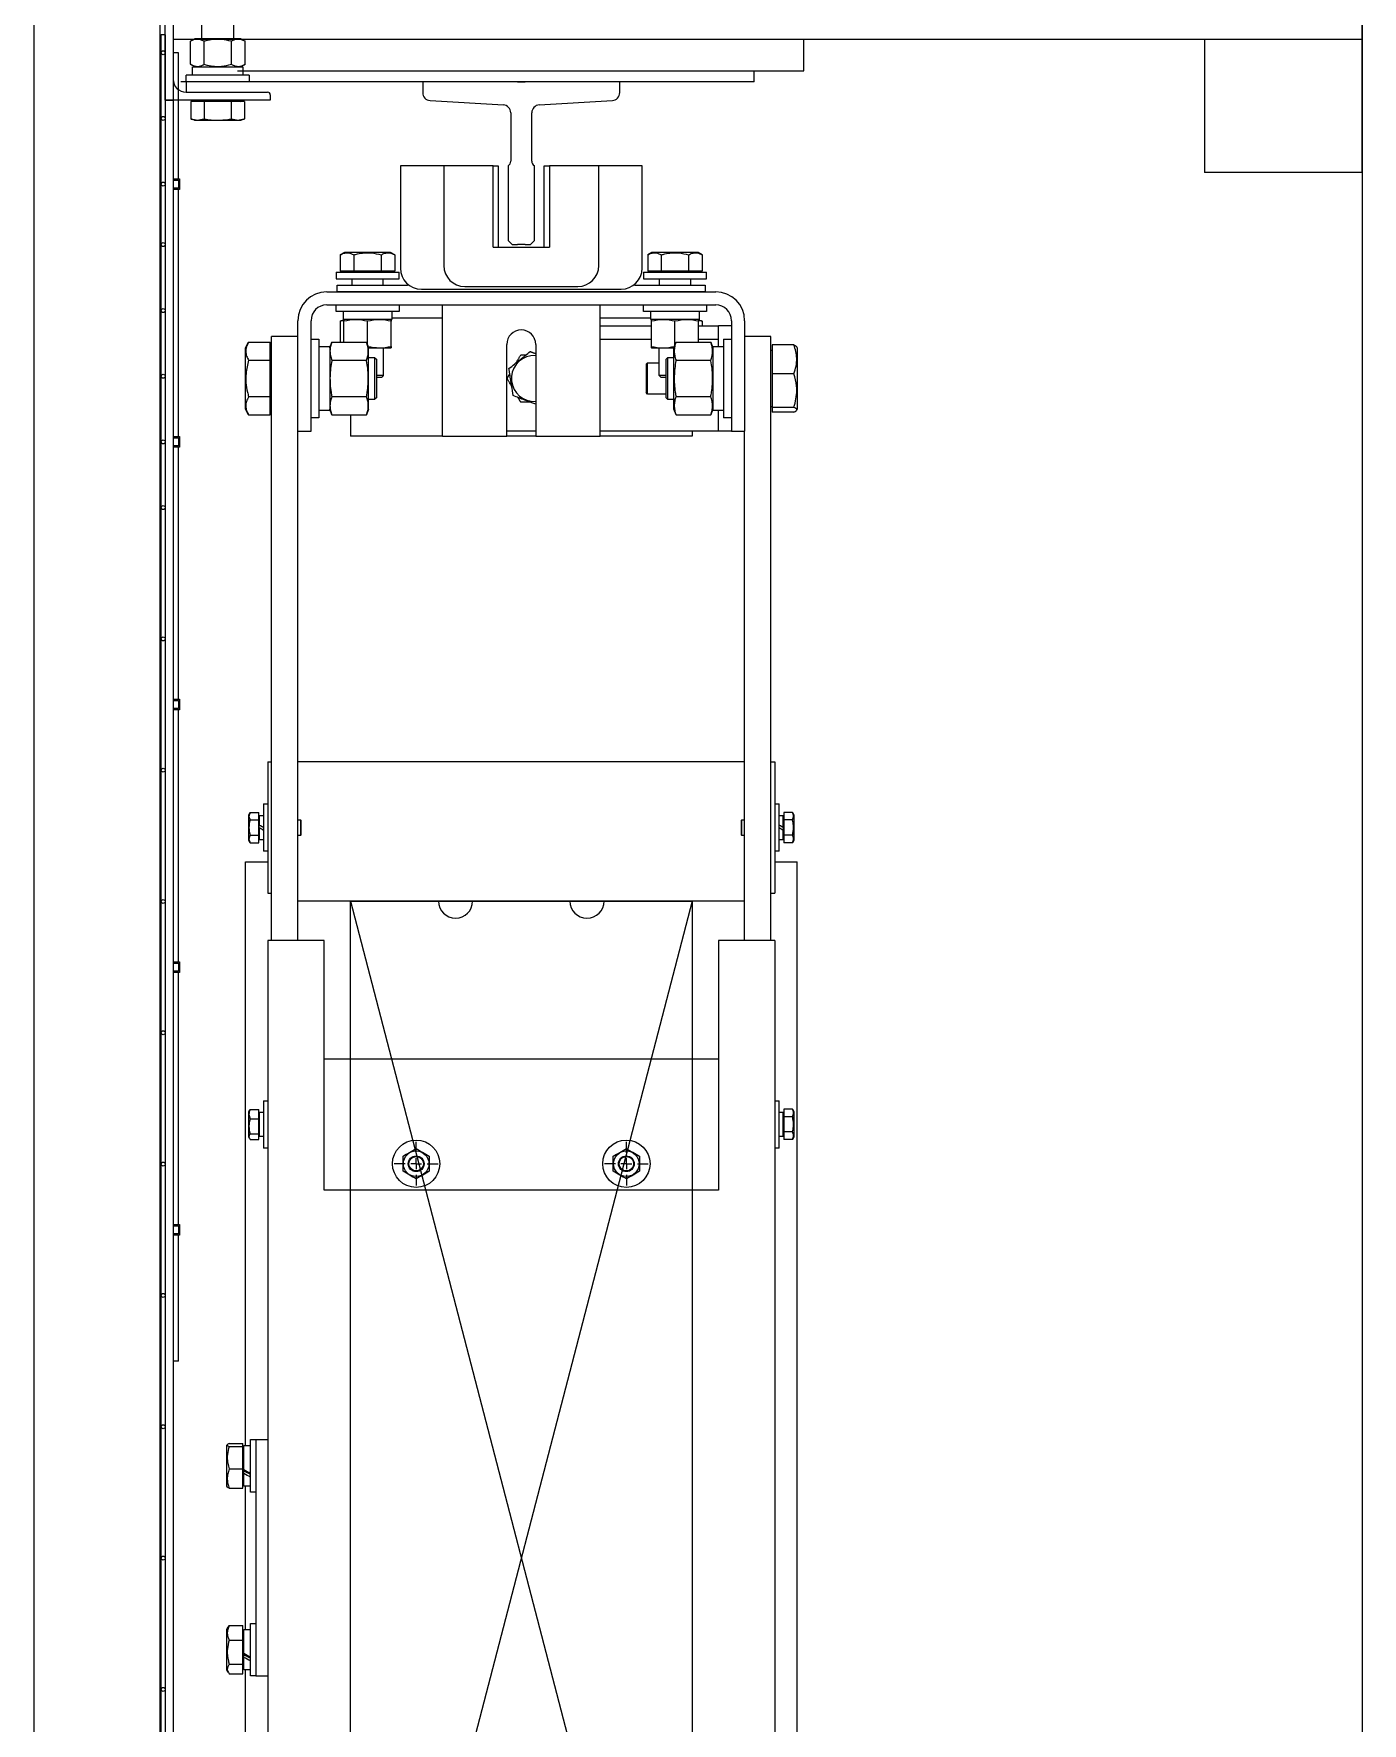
# Model space of a CAD drawing. Header units: inches. Extents: x 115261 to 122061, y 106823 to 110024.
# Drawn here: x 120955 to 121461, y 108711 to 109354 of the extents above; entities that cross this region are included whole.
import ezdxf

# ---------------------------------------------------------------- set-up
doc = ezdxf.new("R2010")
doc.units = ezdxf.units.IN
doc.header["$MEASUREMENT"] = 0
doc.layers.add('freecads.com', color=7, linetype='Continuous')

msp = doc.modelspace()

# ---------------------------------------------------------------- linework, layer by layer
at = {"layer": 'freecads.com'}
for p, q in [((121460.63, 110024.04), (121460.63, 108024.04)), ((121460.64, 109301.42), (121460.64, 109472.92)), ((120955.13, 109405.04), (120955.13, 108141.04)), ((121003.13, 109405.04), (121003.13, 108143.04)), ((121005.13, 109329.04), (121005.13, 109369.04)), ((121008.13, 109368.04), (121008.13, 109337.04)), ((121019.13, 109352.44), (121019.13, 109363.44)), ((121031.13, 109363.44), (121031.13, 109352.44)), ((121003.63, 109354.04), (121005.13, 109354.04)), ((121003.63, 109347.04), (121003.63, 109354.04)), ((121003.63, 109322.04), (121003.63, 109354.04)), ((121003.63, 108823.9), (121003.63, 109353.9)), ((121005.13, 109353.9), (121005.13, 108178.9)), ((121008.13, 109352.19), (121460.63, 109352.19)), ((121008.13, 109352.19), (121016.06, 109352.19)), ((121008.13, 109352.19), (121024.72, 109352.19)), ((121008.13, 109352.04), (121008.13, 108179.9)), ((121010.13, 109347.04), (121008.13, 109347.04)), ((121010.13, 109299.04), (121010.13, 109347.04)), ((121014.74, 109351.42), (121016.51, 109352.44)), ((121014.74, 109342.67), (121014.74, 109351.42)), ((121016.51, 109352.44), (121033.76, 109352.44)), ((121019.93, 109342.67), (121019.93, 109351.42)), ((121030.33, 109342.67), (121030.33, 109351.42)), ((121033.76, 109352.44), (121035.52, 109351.42)), ((121035.52, 109342.67), (121035.52, 109351.42)), ((121248.14, 109350.69), (121248.14, 109352.19)), ((121248.14, 109340.19), (121248.14, 109350.69)), ((121400.65, 109352.19), (121400.65, 109301.42)), ((121016.51, 109341.64), (121014.74, 109342.67)), ((121015.58, 109341.64), (121034.68, 109341.64)), ((121015.58, 109338.54), (121015.58, 109341.64)), ((121035.52, 109342.67), (121033.76, 109341.64)), ((121034.68, 109341.64), (121034.68, 109338.54)), ((121229.22, 109336.04), (121011.14, 109336.04)), ((121037.13, 109338.54), (121013.13, 109338.54)), ((121013.13, 109336.04), (121013.13, 109338.54)), ((121013.13, 109336.04), (121013.13, 109332.04)), ((121032.69, 109340.19), (121100.67, 109340.19)), ((121034.68, 109340.19), (121248.14, 109340.19)), ((121037.13, 109338.54), (121037.13, 109336.04)), ((121103.13, 109336.04), (121103.13, 109331.87)), ((121139.16, 109336.04), (121103.13, 109336.04)), ((121139.16, 109336.04), (121142.11, 109336.04)), ((121178.13, 109336.04), (121142.11, 109336.04)), ((121178.13, 109331.87), (121178.13, 109336.04)), ((121229.22, 109336.04), (121229.22, 109340.19)), ((121005.13, 109329.04), (121008.13, 109329.04)), ((121045.12, 109329.04), (121005.13, 109329.04)), ((121013.13, 109332.04), (121044.12, 109332.04)), ((121014.89, 109328.44), (121014.89, 109321.86)), ((121016.98, 109328.44), (121014.89, 109328.44)), ((121016.22, 109328.44), (121016.82, 109329.04)), ((121020.01, 109328.44), (121017.92, 109328.44)), ((121024.19, 109328.44), (121020.01, 109328.44)), ((121020.01, 109328.44), (121020.01, 109321.86)), ((121030.25, 109328.44), (121026.07, 109328.44)), ((121030.25, 109328.44), (121030.25, 109321.86)), ((121032.34, 109328.44), (121030.25, 109328.44)), ((121035.37, 109328.44), (121033.28, 109328.44)), ((121033.45, 109329.04), (121034.05, 109328.44)), ((121035.37, 109328.44), (121035.37, 109321.86)), ((121045.12, 109331.04), (121045.12, 109329.04)), ((121105.95, 109328.88), (121133.81, 109327.21)), ((121147.45, 109327.21), (121175.31, 109328.88)), ((121016.27, 109321.36), (121014.89, 109321.86)), ((121016.27, 109321.36), (121017.45, 109321.36)), ((121017.45, 109321.36), (121025.13, 109321.36)), ((121025.13, 109321.36), (121032.81, 109321.36)), ((121032.81, 109321.36), (121034, 109321.36)), ((121035.37, 109321.86), (121034, 109321.36)), ((121136.63, 109324.22), (121136.63, 109305.78)), ((121144.63, 109305.78), (121144.63, 109324.22)), ((121094.63, 109304.04), (121094.63, 109265.04)), ((121111.13, 109304.04), (121094.63, 109304.04)), ((121129.88, 109304.04), (121111.13, 109304.04)), ((121111.13, 109304.04), (121111.13, 109266.04)), ((121129.88, 109304.04), (121131.88, 109304.04)), ((121129.88, 109273.04), (121129.88, 109304.04)), ((121131.88, 109304.04), (121131.88, 109273.04)), ((121135.63, 109304.04), (121135.63, 109275.54)), ((121145.63, 109275.54), (121145.63, 109304.04)), ((121149.38, 109304.04), (121151.38, 109304.04)), ((121149.38, 109273.04), (121149.38, 109304.04)), ((121170.13, 109304.04), (121151.38, 109304.04)), ((121151.38, 109304.04), (121151.38, 109273.04)), ((121170.13, 109266.04), (121170.13, 109304.04)), ((121186.63, 109304.04), (121170.13, 109304.04)), ((121186.63, 109265.04), (121186.63, 109304.04)), ((121008.13, 109299.04), (121010.63, 109299.04)), ((121008.13, 109298.54), (121010.13, 109298.54)), ((121010.13, 109295.54), (121008.13, 109295.54)), ((121010.13, 109298.54), (121010.13, 109295.54)), ((121010.63, 109299.04), (121010.63, 109295.04)), ((121460.64, 109301.42), (121400.65, 109301.42)), ((121010.63, 109295.04), (121008.13, 109295.04)), ((121010.13, 109200.9), (121010.13, 109294.9)), ((121073.36, 109271.04), (121071.74, 109270.11)), ((121071.74, 109270.11), (121071.74, 109263.92)), ((121090.9, 109271.04), (121073.36, 109271.04)), ((121076.93, 109270.11), (121076.93, 109263.92)), ((121087.33, 109270.11), (121087.33, 109263.92)), ((121092.52, 109270.11), (121090.9, 109271.04)), ((121092.52, 109270.11), (121092.52, 109263.92)), ((121129.88, 109273.04), (121151.38, 109273.04)), ((121135.63, 109275.54), (121137.13, 109274.04)), ((121137.13, 109274.04), (121139.16, 109274.04)), ((121142.11, 109274.04), (121139.16, 109274.04)), ((121142.11, 109274.04), (121144.13, 109274.04)), ((121144.13, 109274.04), (121145.63, 109275.54)), ((121190.36, 109271.04), (121188.74, 109270.11)), ((121188.74, 109270.11), (121188.74, 109263.92)), ((121207.9, 109271.04), (121190.36, 109271.04)), ((121193.93, 109270.11), (121193.93, 109263.92)), ((121204.33, 109270.11), (121204.33, 109263.92)), ((121209.52, 109270.11), (121207.9, 109271.04)), ((121209.52, 109270.11), (121209.52, 109263.92)), ((121070.13, 109263.54), (121094.13, 109263.54)), ((121070.13, 109263.54), (121070.13, 109261.04)), ((121076.93, 109263.92), (121071.74, 109263.92)), ((121074.03, 109263.92), (121074.03, 109263.54)), ((121087.33, 109263.92), (121076.93, 109263.92)), ((121092.52, 109263.92), (121087.33, 109263.92)), ((121090.23, 109263.54), (121090.23, 109263.92)), ((121094.13, 109261.04), (121094.13, 109263.54)), ((121187.13, 109263.54), (121211.13, 109263.54)), ((121187.13, 109263.54), (121187.13, 109261.04)), ((121193.93, 109263.92), (121188.74, 109263.92)), ((121191.03, 109263.92), (121191.03, 109263.54)), ((121204.33, 109263.92), (121193.93, 109263.92)), ((121209.52, 109263.92), (121204.33, 109263.92)), ((121207.23, 109263.54), (121207.23, 109263.92)), ((121211.13, 109261.04), (121211.13, 109263.54)), ((121070.13, 109261.04), (121094.13, 109261.04)), ((121070.63, 109256.04), (121070.63, 109258.54)), ((121070.63, 109258.54), (121097.13, 109258.54)), ((121076.13, 109261.04), (121076.13, 109258.54)), ((121088.13, 109258.54), (121088.13, 109261.04)), ((121102.63, 109257.04), (121178.63, 109257.04)), ((121119.13, 109258.04), (121162.13, 109258.04)), ((121184.13, 109258.54), (121210.63, 109258.54)), ((121187.13, 109261.04), (121211.13, 109261.04)), ((121193.13, 109261.04), (121193.13, 109258.54)), ((121205.13, 109258.54), (121205.13, 109261.04)), ((121066.63, 109256.04), (121214.63, 109256.04)), ((121066.63, 109251.04), (121214.63, 109251.04)), ((121070.13, 109248.54), (121070.13, 109251.04)), ((121210.63, 109256.04), (121070.63, 109256.04)), ((121094.13, 109251.04), (121094.13, 109248.54)), ((121110.63, 109251.04), (121170.63, 109251.04)), ((121110.63, 109245.04), (121110.63, 109251.04)), ((121170.63, 109245.04), (121170.63, 109251.04)), ((121187.13, 109248.54), (121187.13, 109251.04)), ((121211.13, 109251.04), (121211.13, 109248.54)), ((121055.63, 109203.04), (121055.63, 109245.04)), ((121060.63, 109203.04), (121060.63, 109245.04)), ((121094.13, 109248.54), (121070.13, 109248.54)), ((121071.74, 109244.86), (121073.13, 109245.36)), ((121071.74, 109244.86), (121071.74, 109236.9)), ((121072.93, 109245.44), (121072.93, 109248.54)), ((121091.33, 109245.44), (121072.93, 109245.44)), ((121073.13, 109245.36), (121073.36, 109245.44)), ((121073.13, 109236.9), (121073.13, 109244.86)), ((121082.13, 109235.84), (121082.13, 109244.86)), ((121090.9, 109245.44), (121091.13, 109245.36)), ((121091.13, 109235.23), (121091.13, 109244.86)), ((121091.33, 109248.54), (121091.33, 109245.44)), ((121110.63, 109246.04), (121091.33, 109246.04)), ((121110.63, 109201.04), (121110.63, 109245.04)), ((121189.93, 109246.04), (121170.63, 109246.04)), ((121170.63, 109201.04), (121170.63, 109245.04)), ((121211.13, 109248.54), (121187.13, 109248.54)), ((121189.93, 109245.44), (121189.93, 109248.54)), ((121208.33, 109245.44), (121189.93, 109245.44)), ((121190.13, 109245.36), (121190.36, 109245.44)), ((121190.13, 109235.23), (121190.13, 109244.86)), ((121199.13, 109235.84), (121199.13, 109244.86)), ((121207.9, 109245.44), (121208.13, 109245.36)), ((121208.13, 109245.36), (121209.52, 109244.86)), ((121208.13, 109236.9), (121208.13, 109244.86)), ((121208.33, 109248.54), (121208.33, 109245.44)), ((121209.52, 109244.86), (121209.52, 109243.04)), ((121220.63, 109245.04), (121220.63, 109203.04)), ((121225.63, 109245.04), (121225.63, 109203.04)), ((121045.63, 109009.04), (121045.63, 109239.04)), ((121055.63, 109239.04), (121045.63, 109239.04)), ((121060.63, 109238.04), (121063.63, 109238.04)), ((121063.63, 109238.04), (121063.63, 109208.04)), ((121145.63, 109238.04), (121145.63, 109238.34)), ((121145.63, 109238.04), (121145.75, 109238.04)), ((121170.63, 109243.04), (121190.13, 109243.04)), ((121170.63, 109238.04), (121190.13, 109238.04)), ((121208.13, 109243.04), (121215.63, 109243.04)), ((121208.13, 109238.04), (121215.63, 109238.04)), ((121215.63, 109235.24), (121215.63, 109243.04)), ((121220.63, 109243.04), (121215.63, 109243.04)), ((121217.63, 109238.04), (121220.63, 109238.04)), ((121217.63, 109238.04), (121217.63, 109208.04)), ((121235.63, 109239.04), (121225.63, 109239.04)), ((121235.63, 109009.04), (121235.63, 109239.04)), ((121035.63, 109234.74), (121036.88, 109236.9)), ((121035.63, 109211.35), (121035.63, 109234.74)), ((121036.88, 109236.9), (121045.13, 109236.9)), ((121045.13, 109229.97), (121045.13, 109236.9)), ((121045.13, 109233.84), (121045.63, 109233.84)), ((121063.63, 109235.24), (121067.73, 109235.24)), ((121067.73, 109234.74), (121068.52, 109236.9)), ((121067.73, 109235.24), (121067.73, 109210.84)), ((121068.52, 109236.9), (121081.74, 109236.9)), ((121081.74, 109236.9), (121082.53, 109234.74)), ((121082.53, 109211.35), (121082.53, 109234.74)), ((121090.9, 109234.64), (121082.53, 109234.64)), ((121088.13, 109234.64), (121088.13, 109224.14)), ((121091.13, 109234.73), (121090.9, 109234.64)), ((121135.13, 109201.04), (121135.13, 109236.04)), ((121146.05, 109231.81), (121144.28, 109231.71)), ((121146.13, 109231.8), (121146.05, 109231.81)), ((121146.13, 109236.04), (121146.13, 109201.04)), ((121190.36, 109234.64), (121190.13, 109234.73)), ((121198.73, 109234.64), (121190.36, 109234.64)), ((121193.13, 109224.14), (121193.13, 109234.64)), ((121198.73, 109234.74), (121199.52, 109236.9)), ((121198.73, 109211.35), (121198.73, 109234.74)), ((121199.52, 109236.9), (121212.74, 109236.9)), ((121212.74, 109236.9), (121213.53, 109234.74)), ((121213.42, 109235.04), (121213.53, 109235.04)), ((121213.53, 109235.24), (121217.63, 109235.24)), ((121213.53, 109235.24), (121213.53, 109210.84)), ((121235.63, 109233.84), (121236.13, 109233.84)), ((121244.38, 109235.84), (121236.13, 109235.84)), ((121236.13, 109235.84), (121236.13, 109224.85)), ((121245.38, 109235.18), (121245.63, 109234.74)), ((121245.63, 109234.74), (121245.63, 109211.35)), ((121036.88, 109229.97), (121045.13, 109229.97)), ((121045.13, 109216.12), (121045.13, 109229.97)), ((121068.52, 109229.97), (121081.74, 109229.97)), ((121082.53, 109231.04), (121084.83, 109231.04)), ((121084.83, 109231.04), (121085.63, 109230.24)), ((121084.83, 109231.04), (121084.83, 109215.04)), ((121085.63, 109215.84), (121085.63, 109230.24)), ((121188.13, 109228.44), (121188.73, 109229.04)), ((121188.13, 109228.44), (121188.13, 109217.64)), ((121188.73, 109229.04), (121193.13, 109229.04)), ((121188.73, 109217.04), (121188.73, 109229.04)), ((121195.63, 109230.24), (121196.43, 109231.04)), ((121195.63, 109230.24), (121195.63, 109215.84)), ((121196.43, 109231.04), (121198.73, 109231.04)), ((121196.43, 109215.04), (121196.43, 109231.04)), ((121199.52, 109229.97), (121212.74, 109229.97)), ((121244.38, 109224.85), (121236.13, 109224.85)), ((121236.13, 109224.85), (121236.13, 109212.05)), ((121088.13, 109224.14), (121085.63, 109224.14)), ((121085.63, 109223.54), (121087.53, 109223.54)), ((121088.13, 109224.14), (121087.53, 109223.54)), ((121193.73, 109223.54), (121193.13, 109224.14)), ((121195.63, 109224.14), (121193.13, 109224.14)), ((121193.73, 109223.54), (121195.63, 109223.54)), ((121036.88, 109216.12), (121045.13, 109216.12)), ((121045.13, 109209.19), (121045.13, 109216.12)), ((121045.63, 109212.24), (121045.13, 109212.24)), ((121068.52, 109216.12), (121081.74, 109216.12)), ((121084.83, 109215.04), (121082.53, 109215.04)), ((121085.63, 109215.84), (121084.83, 109215.04)), ((121188.73, 109217.04), (121188.13, 109217.64)), ((121195.63, 109217.04), (121188.73, 109217.04)), ((121196.43, 109215.04), (121195.63, 109215.84)), ((121198.73, 109215.04), (121196.43, 109215.04)), ((121199.52, 109216.12), (121212.74, 109216.12)), ((121236.13, 109212.24), (121235.63, 109212.24)), ((121244.38, 109212.05), (121236.13, 109212.05)), ((121236.13, 109212.05), (121236.13, 109210.25)), ((121036.88, 109209.19), (121035.63, 109211.35)), ((121036.88, 109209.19), (121045.13, 109209.19)), ((121063.63, 109208.04), (121060.63, 109208.04)), ((121067.73, 109210.84), (121063.63, 109210.84)), ((121068.52, 109209.19), (121067.73, 109211.35)), ((121068.52, 109209.19), (121081.74, 109209.19)), ((121075.63, 109209.19), (121075.63, 109201.04)), ((121082.53, 109211.35), (121081.74, 109209.19)), ((121199.52, 109209.19), (121198.73, 109211.35)), ((121199.52, 109209.19), (121212.74, 109209.19)), ((121213.53, 109211.35), (121212.74, 109209.19)), ((121213.53, 109211.04), (121213.42, 109211.04)), ((121217.63, 109210.84), (121213.53, 109210.84)), ((121215.63, 109203.04), (121215.63, 109210.84)), ((121220.63, 109208.04), (121217.63, 109208.04)), ((121244.38, 109210.25), (121236.13, 109210.25)), ((121245.63, 109211.35), (121245.38, 109210.91)), ((121008.13, 109200.9), (121010.63, 109200.9)), ((121008.13, 109200.4), (121010.13, 109200.4)), ((121010.13, 109200.4), (121010.13, 109197.4)), ((121010.63, 109200.9), (121010.63, 109196.9)), ((121055.63, 109203.04), (121060.63, 109203.04)), ((121055.63, 109009.04), (121055.63, 109203.04)), ((121110.63, 109201.04), (121075.63, 109201.04)), ((121110.63, 109201.04), (121135.13, 109201.04)), ((121146.13, 109203.04), (121135.13, 109203.04)), ((121146.13, 109201.04), (121135.13, 109201.04)), ((121146.13, 109201.04), (121170.63, 109201.04)), ((121209.63, 109203.04), (121170.63, 109203.04)), ((121205.63, 109201.04), (121170.63, 109201.04)), ((121205.63, 109203.04), (121205.63, 109201.04)), ((121215.63, 109203.04), (121209.63, 109203.04)), ((121220.63, 109203.04), (121215.63, 109203.04)), ((121220.63, 109203.04), (121225.63, 109203.04)), ((121225.63, 109009.04), (121225.63, 109203.04)), ((121010.13, 109197.4), (121008.13, 109197.4)), ((121010.63, 109196.9), (121008.13, 109196.9)), ((121010.13, 109100.9), (121010.13, 109196.9)), ((121008.13, 109100.9), (121010.63, 109100.9)), ((121008.13, 109100.4), (121010.13, 109100.4)), ((121010.13, 109097.4), (121008.13, 109097.4)), ((121010.63, 109096.9), (121008.13, 109096.9)), ((121010.13, 109100.4), (121010.13, 109097.4)), ((121010.13, 109000.9), (121010.13, 109096.9)), ((121010.63, 109100.9), (121010.63, 109096.9)), ((121044.13, 109077.04), (121045.63, 109077.04)), ((121044.13, 109077.04), (121044.13, 109027.04)), ((121225.63, 109077.04), (121055.63, 109077.04)), ((121235.63, 109077.04), (121237.13, 109077.04)), ((121237.13, 109077.04), (121237.13, 109027.04)), ((121036.93, 109056.92), (121037.45, 109057.82)), ((121037.45, 109057.82), (121040.73, 109057.82)), ((121040.73, 109054.93), (121040.73, 109057.82)), ((121042.53, 109061.04), (121044.13, 109061.04)), ((121042.53, 109061.04), (121042.53, 109043.04)), ((121237.13, 109061.04), (121238.73, 109061.04)), ((121238.73, 109043.04), (121238.73, 109061.04)), ((121243.81, 109057.82), (121240.53, 109057.82)), ((121240.53, 109057.82), (121240.53, 109054.93)), ((121243.81, 109057.82), (121244.33, 109056.92)), ((121036.93, 109047.17), (121036.93, 109056.92)), ((121037.45, 109054.93), (121040.73, 109054.93)), ((121040.73, 109056.54), (121040.93, 109056.54)), ((121040.73, 109049.16), (121040.73, 109054.93)), ((121040.93, 109056.69), (121042.53, 109056.69)), ((121040.93, 109056.69), (121040.93, 109052.97)), ((121040.93, 109052.04), (121040.93, 109052.97)), ((121041.46, 109052.66), (121040.93, 109052.97)), ((121040.93, 109052.04), (121041.47, 109051.74)), ((121040.93, 109052.04), (121040.93, 109047.39)), ((121041.99, 109052.35), (121041.46, 109052.66)), ((121041.47, 109051.74), (121042, 109051.43)), ((121042.53, 109052.04), (121041.99, 109052.35)), ((121042, 109051.43), (121042.53, 109051.12)), ((121055.63, 109055.04), (121056.68, 109055.04)), ((121056.68, 109055.04), (121056.93, 109054.79)), ((121056.68, 109055.04), (121056.68, 109049.04)), ((121056.93, 109049.29), (121056.93, 109054.79)), ((121224.33, 109054.79), (121224.58, 109055.04)), ((121224.33, 109054.79), (121224.33, 109049.29)), ((121224.58, 109055.04), (121225.63, 109055.04)), ((121224.58, 109049.04), (121224.58, 109055.04)), ((121238.73, 109056.69), (121240.33, 109056.69)), ((121239.26, 109052.66), (121238.73, 109052.97)), ((121238.73, 109052.04), (121239.27, 109051.74)), ((121239.79, 109052.35), (121239.26, 109052.66)), ((121239.27, 109051.74), (121239.8, 109051.43)), ((121240.33, 109052.04), (121239.79, 109052.35)), ((121239.8, 109051.43), (121240.33, 109051.12)), ((121240.33, 109052.04), (121240.33, 109056.69)), ((121240.33, 109056.54), (121240.53, 109056.54)), ((121240.33, 109052.04), (121240.33, 109051.12)), ((121240.33, 109047.39), (121240.33, 109051.12)), ((121243.81, 109054.93), (121240.53, 109054.93)), ((121240.53, 109054.93), (121240.53, 109049.16)), ((121244.33, 109056.92), (121244.33, 109047.17)), ((121037.45, 109046.27), (121036.93, 109047.17)), ((121037.45, 109049.16), (121040.73, 109049.16)), ((121037.45, 109046.27), (121040.73, 109046.27)), ((121040.73, 109046.27), (121040.73, 109049.16)), ((121040.93, 109047.54), (121040.73, 109047.54)), ((121042.53, 109047.39), (121040.93, 109047.39)), ((121056.68, 109049.04), (121055.63, 109049.04)), ((121056.93, 109049.29), (121056.68, 109049.04)), ((121224.58, 109049.04), (121224.33, 109049.29)), ((121225.63, 109049.04), (121224.58, 109049.04)), ((121240.33, 109047.39), (121238.73, 109047.39)), ((121240.53, 109047.54), (121240.33, 109047.54)), ((121243.81, 109049.16), (121240.53, 109049.16)), ((121240.53, 109049.16), (121240.53, 109046.27)), ((121243.81, 109046.27), (121240.53, 109046.27)), ((121244.33, 109047.17), (121243.81, 109046.27)), ((121035.63, 109039.04), (121044.13, 109039.04)), ((121035.63, 108816.74), (121035.63, 109039.04)), ((121044.13, 109043.04), (121042.53, 109043.04)), ((121238.73, 109043.04), (121237.13, 109043.04)), ((121237.13, 109039.04), (121245.63, 109039.04)), ((121245.63, 108509.04), (121245.63, 109039.04)), ((121044.13, 109027.04), (121045.63, 109027.04)), ((121235.63, 109027.04), (121237.13, 109027.04)), ((121225.63, 109024.04), (121055.63, 109024.04)), ((121046.13, 109009.04), (121044.13, 109009.04)), ((121044.13, 109009.04), (121044.13, 108539.04)), ((121065.63, 109009.04), (121046.13, 109009.04)), ((121065.63, 108964.04), (121065.63, 109009.04)), ((121215.63, 109009.04), (121215.63, 108964.04)), ((121235.13, 109009.04), (121215.63, 109009.04)), ((121237.13, 109009.04), (121235.13, 109009.04)), ((121237.13, 109009.04), (121237.13, 108539.04)), ((121008.13, 109000.9), (121010.63, 109000.9)), ((121008.13, 109000.4), (121010.13, 109000.4)), ((121010.13, 109000.4), (121010.13, 108997.4)), ((121010.63, 109000.9), (121010.63, 108996.9)), ((121010.13, 108997.4), (121008.13, 108997.4)), ((121010.63, 108996.9), (121008.13, 108996.9)), ((121010.13, 108900.9), (121010.13, 108996.9)), ((121065.63, 108964.04), (121215.63, 108964.04)), ((121065.63, 108914.04), (121065.63, 108964.04)), ((121215.63, 108964.04), (121215.63, 108914.04)), ((121036.93, 108943.92), (121037.24, 108944.45)), ((121036.93, 108934.17), (121036.93, 108943.92)), ((121037.45, 108944.75), (121040.73, 108944.75)), ((121040.73, 108941.15), (121040.73, 108944.75)), ((121040.73, 108943.54), (121040.93, 108943.54)), ((121040.93, 108943.69), (121042.53, 108943.69)), ((121040.93, 108943.69), (121040.93, 108934.39)), ((121042.53, 108948.04), (121044.13, 108948.04)), ((121042.53, 108948.04), (121042.53, 108930.04)), ((121237.13, 108948.04), (121238.73, 108948.04)), ((121238.73, 108930.04), (121238.73, 108948.04)), ((121238.73, 108943.69), (121240.33, 108943.69)), ((121240.33, 108934.39), (121240.33, 108943.69)), ((121240.33, 108943.54), (121240.53, 108943.54)), ((121243.81, 108944.82), (121240.53, 108944.82)), ((121240.53, 108944.82), (121240.53, 108941.93)), ((121243.81, 108941.93), (121240.53, 108941.93)), ((121240.53, 108941.93), (121240.53, 108936.16)), ((121243.81, 108944.82), (121244.33, 108943.92)), ((121244.33, 108943.92), (121244.33, 108934.17)), ((121037.45, 108941.15), (121040.73, 108941.15)), ((121037.45, 108935.44), (121040.73, 108935.44)), ((121040.73, 108935.44), (121040.73, 108941.15)), ((121040.73, 108933.34), (121040.73, 108935.44)), ((121243.81, 108936.16), (121240.53, 108936.16)), ((121240.53, 108936.16), (121240.53, 108933.27)), ((121037.24, 108933.64), (121036.93, 108934.17)), ((121037.45, 108933.34), (121040.73, 108933.34)), ((121040.93, 108934.54), (121040.73, 108934.54)), ((121042.53, 108934.39), (121040.93, 108934.39)), ((121044.13, 108930.04), (121042.53, 108930.04)), ((121100.63, 108928.21), (121100.63, 108932.38)), ((121180.63, 108928.21), (121180.63, 108932.38)), ((121238.73, 108930.04), (121237.13, 108930.04)), ((121240.33, 108934.39), (121238.73, 108934.39)), ((121240.53, 108934.54), (121240.33, 108934.54)), ((121243.81, 108933.27), (121240.53, 108933.27)), ((121244.33, 108934.17), (121243.81, 108933.27)), ((121096.46, 108924.04), (121092.3, 108924.04)), ((121100.63, 108924.04), (121098.55, 108924.04)), ((121100.63, 108924.04), (121100.63, 108926.13)), ((121100.63, 108924.04), (121102.71, 108924.04)), ((121100.63, 108924.04), (121100.63, 108921.96)), ((121104.8, 108924.04), (121108.96, 108924.04)), ((121176.46, 108924.04), (121172.3, 108924.04)), ((121180.63, 108924.04), (121178.55, 108924.04)), ((121180.63, 108924.04), (121180.63, 108926.13)), ((121180.63, 108924.04), (121182.71, 108924.04)), ((121180.63, 108924.04), (121180.63, 108921.96)), ((121184.8, 108924.04), (121188.96, 108924.04)), ((121100.63, 108919.88), (121100.63, 108915.71)), ((121180.63, 108919.88), (121180.63, 108915.71)), ((121215.63, 108914.04), (121065.63, 108914.04)), ((121008.13, 108900.9), (121010.63, 108900.9)), ((121008.13, 108900.4), (121010.13, 108900.4)), ((121010.13, 108897.4), (121008.13, 108897.4)), ((121010.63, 108896.9), (121008.13, 108896.9)), ((121010.13, 108900.4), (121010.13, 108897.4)), ((121010.13, 108848.9), (121010.13, 108896.9)), ((121010.63, 108900.9), (121010.63, 108896.9)), ((121010.13, 108848.9), (121008.13, 108848.9)), ((121003.63, 108773.9), (121003.63, 108823.9)), ((121028.63, 108816.84), (121028.8, 108817.14)), ((121028.63, 108801.85), (121028.63, 108816.84)), ((121029.46, 108817.57), (121034.71, 108817.57)), ((121029.46, 108816.38), (121034.71, 108816.38)), ((121034.71, 108816.38), (121034.71, 108817.57)), ((121034.71, 108807.85), (121034.71, 108816.38)), ((121034.71, 108816.24), (121035.03, 108816.24)), ((121035.03, 108816.74), (121037.63, 108816.74)), ((121035.03, 108807.54), (121035.03, 108816.74)), ((121037.63, 108819.04), (121039.63, 108819.04)), ((121037.63, 108818.28), (121037.63, 108819.04)), ((121037.63, 108799.04), (121037.63, 108818.28)), ((121039.63, 108819.04), (121039.63, 108729.04)), ((121039.63, 108819.04), (121044.13, 108819.04)), ((121029.46, 108807.85), (121034.71, 108807.85)), ((121034.71, 108800.52), (121034.71, 108807.85)), ((121035.03, 108806.29), (121035.03, 108807.54)), ((121028.63, 108801.25), (121028.63, 108801.85)), ((121028.8, 108800.95), (121028.63, 108801.25)), ((121029.46, 108800.52), (121034.71, 108800.52)), ((121035.03, 108801.84), (121034.71, 108801.84)), ((121035.03, 108806.1), (121035.03, 108806.29)), ((121035.03, 108801.34), (121035.03, 108806.1)), ((121037.63, 108801.34), (121035.03, 108801.34)), ((121035.63, 108746.74), (121035.63, 108801.34)), ((121039.63, 108799.04), (121037.63, 108799.04)), ((121003.63, 108723.9), (121003.63, 108773.9)), ((121037.63, 108749.04), (121039.63, 108749.04)), ((121037.63, 108748.28), (121037.63, 108749.04)), ((121028.63, 108746.84), (121029.15, 108747.75)), ((121028.63, 108731.25), (121028.63, 108746.84)), ((121029.46, 108748.21), (121034.71, 108748.21)), ((121029.46, 108742.65), (121034.71, 108742.65)), ((121034.71, 108742.65), (121034.71, 108748.21)), ((121034.71, 108746.24), (121035.03, 108746.24)), ((121034.71, 108733.48), (121034.71, 108742.65)), ((121035.03, 108746.74), (121037.63, 108746.74)), ((121035.03, 108737.54), (121035.03, 108746.74)), ((121037.63, 108729.04), (121037.63, 108748.28)), ((121035.03, 108736.29), (121035.03, 108737.54)), ((121035.03, 108736.1), (121035.03, 108736.29)), ((121035.03, 108731.34), (121035.03, 108736.1)), ((121029.15, 108730.34), (121028.63, 108731.25)), ((121029.46, 108733.48), (121034.71, 108733.48)), ((121029.46, 108729.88), (121034.71, 108729.88)), ((121034.71, 108729.88), (121034.71, 108733.48)), ((121035.03, 108731.84), (121034.71, 108731.84)), ((121037.63, 108731.34), (121035.03, 108731.34)), ((121035.63, 108509.04), (121035.63, 108731.34)), ((121003.63, 108673.9), (121003.63, 108723.9)), ((121039.63, 108729.04), (121037.63, 108729.04)), ((121039.63, 108729.04), (121044.13, 108729.04))]:
    msp.add_line(p, q, dxfattribs=at)
at = {"layer": 'freecads.com', "ltscale": 100}
for p, q in [((121210.63, 109258.54), (121210.63, 109256.04)), ((121075.63, 109024.05), (121205.63, 108524.04)), ((121075.63, 108524.04), (121075.63, 109024.04)), ((121075.63, 109024.04), (121205.63, 109024.04)), ((121205.63, 109024.04), (121075.63, 108524.04)), ((121205.63, 109024.04), (121205.63, 108524.04))]:
    msp.add_line(p, q, dxfattribs=at)
at = {"layer": 'freecads.com'}
for centre, radius in [((121004.38, 109347.04), 0.75), ((121004.38, 109322.04), 0.75), ((121004.38, 109297.04), 0.75), ((121004.38, 109274.04), 0.75), ((121004.38, 109248.9), 0.75), ((121004.38, 109223.9), 0.75), ((121004.38, 109198.9), 0.75), ((121004.38, 109173.9), 0.75), ((121004.38, 109123.9), 0.75), ((121004.38, 109073.9), 0.75), ((121004.38, 109023.9), 0.75), ((121004.38, 108973.9), 0.75), ((121100.63, 108924.04), 9), ((121100.63, 108924.04), 4.87), ((121180.63, 108924.04), 9), ((121180.63, 108924.04), 4.87), ((121004.38, 108923.9), 0.75), ((121100.63, 108924.04), 3), ((121100.63, 108924.04), 2.75), ((121180.63, 108924.04), 3), ((121180.63, 108924.04), 2.75), ((121004.38, 108873.9), 0.75), ((121004.38, 108823.9), 0.75), ((121004.38, 108773.9), 0.75), ((121004.38, 108723.9), 0.75)]:
    msp.add_circle(centre, radius, dxfattribs=at)
for centre, radius, start, end in [((121013.13, 109337.04), 5, 180, 270), ((121044.12, 109331.04), 1, 0, 90), ((121106.13, 109331.87), 3, 180, 266.58341), ((121175.13, 109331.87), 3, 273.41659, 0), ((121133.63, 109324.22), 3, 0, 86.58341), ((121147.63, 109324.22), 3, 93.41659, 180), ((121134.63, 109305.78), 2, 300, 0), ((121146.63, 109305.78), 2, 180, 240), ((121102.63, 109265.04), 8, 180, 270), ((121119.13, 109266.04), 8, 180, 270), ((121162.13, 109266.04), 8, 270, 0), ((121178.63, 109265.04), 8, 270, 0), ((121097.13, 109259.04), 0.5, 270, 335.37697), ((121184.13, 109259.04), 0.5, 204.62303, 270), ((121066.63, 109245.04), 11, 90, 180), ((121066.63, 109245.04), 6, 90, 180), ((121214.63, 109245.04), 11, 0, 90), ((121214.63, 109245.04), 6, 0, 90), ((121140.63, 109236.04), 5.5, 0, 180), ((121145.63, 109223.04), 8.77, 98.8516, 273.26749), ((121115.63, 109024.04), 6.5, 180, 270), ((121115.63, 109024.04), 6.5, 270, 0), ((121165.63, 109024.04), 6.5, 180, 0)]:
    msp.add_arc(centre, radius, start, end, dxfattribs=at)
at = {"layer": 'freecads.com', "extrusion": (0, 0, -1)}
for centre, major_axis, start_param, end_param in [((121037.63, 108809.04), (13.28, -7.36), 1.47647, 1.672676), ((121035.03, 108809.04), (8.79, -4.87), 1.17771, 1.47647), ((121035.03, 108809.04), (13.28, -7.36), 1.280264, 1.47647), ((121037.63, 108739.04), (13.28, -7.36), 1.47647, 1.672676), ((121035.03, 108739.04), (8.79, -4.87), 1.17771, 1.47647), ((121035.03, 108739.04), (13.28, -7.36), 1.280264, 1.47647)]:
    msp.add_ellipse(centre, major_axis=major_axis, ratio=0.170698, start_param=start_param, end_param=end_param, dxfattribs=at)
at = {"layer": 'freecads.com'}
for points, knots in [([(121019.93, 109351.42), (121019.48, 109351.66), (121018.57, 109352.13), (121017.22, 109352.3), (121015.93, 109352.05), (121015.14, 109351.63), (121014.74, 109351.42)], [0, 0, 0, 0, 0.264607, 0.5349484, 0.7653441, 1, 1, 1, 1]), ([(121030.33, 109351.42), (121029.08, 109351.73), (121026.98, 109352.25), (121023.91, 109352.25), (121021.69, 109351.9), (121020.38, 109351.55), (121019.93, 109351.42)], [0, 0, 0, 0, 0.363821, 0.61305, 0.868998, 1, 1, 1, 1]), ([(121035.52, 109351.42), (121035.07, 109351.66), (121034.16, 109352.13), (121032.81, 109352.3), (121031.52, 109352.05), (121030.73, 109351.63), (121030.33, 109351.42)], [0, 0, 0, 0, 0.264606, 0.534947, 0.765344, 1, 1, 1, 1]), ([(121014.74, 109342.67), (121015.19, 109342.43), (121016.1, 109341.96), (121017.45, 109341.79), (121018.74, 109342.04), (121019.54, 109342.46), (121019.93, 109342.67)], [0, 0, 0, 0, 0.264605, 0.534947, 0.765343, 1, 1, 1, 1]), ([(121019.93, 109342.67), (121020.38, 109342.54), (121021.67, 109342.19), (121023.88, 109341.84), (121026.96, 109341.84), (121029.08, 109342.36), (121030.33, 109342.67)], [0, 0, 0, 0, 0.1310029, 0.3805409, 0.636178, 1, 1, 1, 1]), ([(121030.33, 109342.67), (121030.78, 109342.43), (121031.69, 109341.96), (121033.04, 109341.79), (121034.33, 109342.04), (121035.12, 109342.46), (121035.52, 109342.67)], [0, 0, 0, 0, 0.264607, 0.534948, 0.765343, 1, 1, 1, 1]), ([(121020.01, 109321.86), (121020.06, 109321.86), (121021.75, 109321.55), (121023.46, 109321.46), (121025.13, 109321.36)], [0, 0, 0, 0, 0.026997, 1, 1, 1, 1]), ([(121025.13, 109321.36), (121026.41, 109321.42), (121028.13, 109321.49), (121029.82, 109321.79), (121030.25, 109321.86)], [0, 0, 0, 0, 0.746935, 1, 1, 1, 1]), ([(121071.74, 109270.11), (121072.19, 109270.34), (121073.1, 109270.81), (121074.45, 109270.98), (121075.74, 109270.73), (121076.54, 109270.32), (121076.93, 109270.11)], [0, 0, 0, 0, 0.264606, 0.534949, 0.765344, 1, 1, 1, 1]), ([(121076.93, 109270.11), (121077.38, 109270.23), (121078.66, 109270.58), (121080.88, 109270.93), (121083.95, 109270.94), (121086.08, 109270.42), (121087.33, 109270.11)], [0, 0, 0, 0, 0.1301026, 0.379732, 0.6354624, 1, 1, 1, 1]), ([(121087.33, 109270.11), (121087.78, 109270.34), (121088.69, 109270.81), (121090.04, 109270.98), (121091.33, 109270.73), (121092.12, 109270.32), (121092.52, 109270.11)], [0, 0, 0, 0, 0.264606, 0.534949, 0.765344, 1, 1, 1, 1]), ([(121188.74, 109270.11), (121189.19, 109270.34), (121190.1, 109270.81), (121191.45, 109270.98), (121192.74, 109270.73), (121193.54, 109270.32), (121193.93, 109270.11)], [0, 0, 0, 0, 0.264606, 0.534949, 0.765344, 1, 1, 1, 1]), ([(121193.93, 109270.11), (121194.38, 109270.23), (121195.66, 109270.58), (121197.88, 109270.93), (121200.95, 109270.94), (121203.08, 109270.42), (121204.33, 109270.11)], [0, 0, 0, 0, 0.130102, 0.379732, 0.635462, 1, 1, 1, 1]), ([(121204.33, 109270.11), (121204.78, 109270.34), (121205.69, 109270.81), (121207.04, 109270.98), (121208.33, 109270.73), (121209.12, 109270.32), (121209.52, 109270.11)], [0, 0, 0, 0, 0.264606, 0.534949, 0.765344, 1, 1, 1, 1]), ([(121073.13, 109244.86), (121073.13, 109244.86), (121073.13, 109245.13), (121073.13, 109245.45), (121073.13, 109245.33), (121073.13, 109245.31)], [0, 0, 0, 0, 0.026336, 0.875144, 1, 1, 1, 1]), ([(121082.13, 109244.86), (121080.66, 109245.11), (121077.66, 109245.62), (121074.66, 109245.11), (121073.13, 109244.86)], [0, 0, 0, 0, 0.491212, 1, 1, 1, 1]), ([(121091.13, 109244.86), (121089.66, 109245.11), (121086.66, 109245.62), (121083.66, 109245.11), (121082.13, 109244.86)], [0, 0, 0, 0, 0.491213, 1, 1, 1, 1]), ([(121091.13, 109245.32), (121091.13, 109245.34), (121091.13, 109245.46), (121091.13, 109245.14), (121091.13, 109244.86), (121091.13, 109244.86)], [0, 0, 0, 0, 0.101415, 0.973664, 1, 1, 1, 1]), ([(121190.13, 109244.86), (121190.13, 109244.86), (121190.13, 109245.13), (121190.13, 109245.45), (121190.13, 109245.33), (121190.13, 109245.31)], [0, 0, 0, 0, 0.026336, 0.875144, 1, 1, 1, 1]), ([(121199.13, 109244.86), (121197.66, 109245.11), (121194.66, 109245.62), (121191.66, 109245.11), (121190.13, 109244.86)], [0, 0, 0, 0, 0.491213, 1, 1, 1, 1]), ([(121208.13, 109244.86), (121206.66, 109245.11), (121203.66, 109245.62), (121200.66, 109245.11), (121199.13, 109244.86)], [0, 0, 0, 0, 0.491213, 1, 1, 1, 1]), ([(121208.13, 109245.32), (121208.13, 109245.34), (121208.13, 109245.46), (121208.13, 109245.14), (121208.13, 109244.86), (121208.13, 109244.86)], [0, 0, 0, 0, 0.101415, 0.973664, 1, 1, 1, 1]), ([(121036.88, 109236.9), (121036.57, 109236.3), (121035.94, 109235.08), (121035.71, 109233.28), (121036.05, 109231.56), (121036.6, 109230.51), (121036.88, 109229.97)], [0, 0, 0, 0, 0.264608, 0.534953, 0.765346, 1, 1, 1, 1]), ([(121068.52, 109236.9), (121068.33, 109236.34), (121067.97, 109235.21), (121067.78, 109233.48), (121067.95, 109231.72), (121068.33, 109230.56), (121068.52, 109229.97)], [0, 0, 0, 0, 0.245672, 0.491192, 0.74551, 1, 1, 1, 1]), ([(121081.74, 109229.97), (121081.93, 109230.54), (121082.29, 109231.66), (121082.48, 109233.4), (121082.31, 109235.15), (121081.93, 109236.32), (121081.74, 109236.9)], [0, 0, 0, 0, 0.245672, 0.491192, 0.74551, 1, 1, 1, 1]), ([(121082.36, 109235.21), (121083.76, 109234.97), (121086.68, 109234.48), (121089.6, 109234.98), (121091.13, 109235.23)], [0, 0, 0, 0, 0.477862, 1, 1, 1, 1]), ([(121091.13, 109235.23), (121091.13, 109235.23), (121091.13, 109234.96), (121091.13, 109234.64), (121091.13, 109234.76), (121091.13, 109234.78)], [0, 0, 0, 0, 0.026335, 0.875144, 1, 1, 1, 1]), ([(121135.94, 109226.79), (121136.64, 109227.36), (121138.06, 109228.5), (121140.17, 109230.2), (121142.18, 109231.82), (121143.41, 109232.81), (121144.03, 109233.31)], [0, 0, 0, 0, 0.264606, 0.534948, 0.765342, 1, 1, 1, 1]), ([(121140.43, 109232.04), (121140.48, 109232.04), (121141.15, 109232.04), (121141.83, 109232.04), (121142.46, 109232.04)], [0, 0, 0, 0, 0.067549, 1, 1, 1, 1]), ([(121190.13, 109234.77), (121190.13, 109234.75), (121190.13, 109234.63), (121190.13, 109234.95), (121190.13, 109235.23), (121190.13, 109235.23)], [0, 0, 0, 0, 0.1014156, 0.9736646, 1, 1, 1, 1]), ([(121190.13, 109235.23), (121191.6, 109234.98), (121194.53, 109234.48), (121197.45, 109234.97), (121198.9, 109235.21)], [0, 0, 0, 0, 0.504078, 1, 1, 1, 1]), ([(121199.52, 109236.9), (121199.33, 109236.34), (121198.97, 109235.21), (121198.78, 109233.48), (121198.95, 109231.72), (121199.33, 109230.56), (121199.52, 109229.97)], [0, 0, 0, 0, 0.245672, 0.491192, 0.74551, 1, 1, 1, 1]), ([(121212.74, 109229.97), (121212.93, 109230.54), (121213.29, 109231.66), (121213.48, 109233.4), (121213.31, 109235.15), (121212.93, 109236.32), (121212.74, 109236.9)], [0, 0, 0, 0, 0.245672, 0.491192, 0.74551, 1, 1, 1, 1]), ([(121244.38, 109224.85), (121244.69, 109225.8), (121245.32, 109227.73), (121245.55, 109230.59), (121245.21, 109233.32), (121244.66, 109235), (121244.38, 109235.84)], [0, 0, 0, 0, 0.264608, 0.534952, 0.765345, 1, 1, 1, 1]), ([(121244.38, 109235.84), (121244.72, 109235.69), (121245.21, 109235.46), (121245.29, 109235.22), (121245.31, 109235.15)], [0, 0, 0, 0, 0.682878, 1, 1, 1, 1]), ([(121036.88, 109229.97), (121036.47, 109228.31), (121035.78, 109225.5), (121035.78, 109221.4), (121036.24, 109218.45), (121036.72, 109216.7), (121036.88, 109216.12)], [0, 0, 0, 0, 0.364537, 0.613855, 0.869898, 1, 1, 1, 1]), ([(121068.52, 109229.97), (121068.51, 109229.91), (121068.14, 109227.92), (121067.67, 109223.87), (121067.98, 109219.27), (121068.42, 109216.7), (121068.52, 109216.12)], [0, 0, 0, 0, 0.01316, 0.437338, 0.872862, 1, 1, 1, 1]), ([(121081.74, 109216.12), (121081.84, 109216.7), (121082.28, 109219.22), (121082.6, 109223.82), (121082.13, 109227.86), (121081.76, 109229.91), (121081.74, 109229.97)], [0, 0, 0, 0, 0.127137, 0.550964, 0.98684, 1, 1, 1, 1]), ([(121137.54, 109216.53), (121137.35, 109217.76), (121137.02, 109219.84), (121136.55, 109222.88), (121136.21, 109225.06), (121136.01, 109226.36), (121135.94, 109226.79)], [0, 0, 0, 0, 0.3645358, 0.6138556, 0.869897, 1, 1, 1, 1]), ([(121199.52, 109229.97), (121199.51, 109229.91), (121199.14, 109227.92), (121198.67, 109223.87), (121198.98, 109219.27), (121199.42, 109216.7), (121199.52, 109216.12)], [0, 0, 0, 0, 0.01316, 0.437338, 0.872862, 1, 1, 1, 1]), ([(121212.74, 109216.12), (121212.84, 109216.7), (121213.28, 109219.22), (121213.6, 109223.82), (121213.13, 109227.86), (121212.76, 109229.91), (121212.74, 109229.97)], [0, 0, 0, 0, 0.127137, 0.550964, 0.98684, 1, 1, 1, 1]), ([(121244.38, 109212.05), (121244.54, 109212.59), (121245.01, 109214.18), (121245.48, 109216.9), (121245.49, 109220.69), (121244.79, 109223.31), (121244.38, 109224.85)], [0, 0, 0, 0, 0.1301032, 0.3797324, 0.6354619, 1, 1, 1, 1]), ([(121036.88, 109216.12), (121036.57, 109215.52), (121035.94, 109214.3), (121035.71, 109212.5), (121036.05, 109210.78), (121036.6, 109209.72), (121036.88, 109209.19)], [0, 0, 0, 0, 0.264608, 0.534953, 0.765345, 1, 1, 1, 1]), ([(121068.52, 109216.12), (121068.33, 109215.55), (121067.97, 109214.43), (121067.78, 109212.69), (121067.95, 109210.94), (121068.33, 109209.77), (121068.52, 109209.19)], [0, 0, 0, 0, 0.245672, 0.491192, 0.74551, 1, 1, 1, 1]), ([(121081.74, 109209.19), (121081.93, 109209.75), (121082.29, 109210.88), (121082.48, 109212.61), (121082.31, 109214.37), (121081.93, 109215.53), (121081.74, 109216.12)], [0, 0, 0, 0, 0.245672, 0.491192, 0.74551, 1, 1, 1, 1]), ([(121146.13, 109213.2), (121145.65, 109213.39), (121144.31, 109213.9), (121142.17, 109214.73), (121139.76, 109215.67), (121138.28, 109216.24), (121137.54, 109216.53)], [0, 0, 0, 0, 0.16945, 0.474774, 0.734979, 1, 1, 1, 1]), ([(121143.95, 109214.04), (121142.82, 109214.04), (121141.64, 109214.04), (121140.48, 109214.04), (121140.43, 109214.04)], [0, 0, 0, 0, 0.96113, 1, 1, 1, 1]), ([(121199.52, 109216.12), (121199.33, 109215.55), (121198.97, 109214.43), (121198.78, 109212.69), (121198.95, 109210.94), (121199.33, 109209.77), (121199.52, 109209.19)], [0, 0, 0, 0, 0.245672, 0.491192, 0.74551, 1, 1, 1, 1]), ([(121212.74, 109209.19), (121212.93, 109209.75), (121213.29, 109210.88), (121213.48, 109212.61), (121213.31, 109214.37), (121212.93, 109215.53), (121212.74, 109216.12)], [0, 0, 0, 0, 0.245672, 0.491192, 0.74551, 1, 1, 1, 1]), ([(121244.38, 109210.25), (121244.69, 109210.4), (121245.32, 109210.72), (121245.55, 109211.19), (121245.21, 109211.64), (121244.66, 109211.91), (121244.38, 109212.05)], [0, 0, 0, 0, 0.264607, 0.534953, 0.765346, 1, 1, 1, 1]), ([(121037.45, 109057.82), (121037.22, 109057.3), (121036.78, 109056.34), (121037.24, 109055.38), (121037.45, 109054.93)], [0, 0, 0, 0, 0.534717, 1, 1, 1, 1]), ([(121243.81, 109054.93), (121244.04, 109055.45), (121244.48, 109056.41), (121244.02, 109057.37), (121243.81, 109057.82)], [0, 0, 0, 0, 0.534717, 1, 1, 1, 1]), ([(121037.45, 109054.93), (121037.38, 109054.69), (121037.06, 109053.49), (121036.88, 109051.5), (121037.28, 109049.85), (121037.45, 109049.16)], [0, 0, 0, 0, 0.130314, 0.634864, 1, 1, 1, 1]), ([(121243.81, 109049.16), (121243.88, 109049.4), (121244.2, 109050.6), (121244.39, 109052.59), (121243.98, 109054.24), (121243.81, 109054.93)], [0, 0, 0, 0, 0.1303144, 0.6348689, 1, 1, 1, 1]), ([(121037.45, 109049.16), (121037.22, 109048.64), (121036.78, 109047.68), (121037.24, 109046.72), (121037.45, 109046.27)], [0, 0, 0, 0, 0.534717, 1, 1, 1, 1]), ([(121243.81, 109046.27), (121244.04, 109046.79), (121244.48, 109047.75), (121244.02, 109048.71), (121243.81, 109049.16)], [0, 0, 0, 0, 0.534717, 1, 1, 1, 1]), ([(121037.45, 108944.75), (121037.22, 108944.11), (121036.78, 108942.9), (121037.24, 108941.71), (121037.45, 108941.15)], [0, 0, 0, 0, 0.534716, 1, 1, 1, 1]), ([(121243.81, 108941.93), (121244.04, 108942.45), (121244.48, 108943.41), (121244.02, 108944.37), (121243.81, 108944.82)], [0, 0, 0, 0, 0.534716, 1, 1, 1, 1]), ([(121243.81, 108936.16), (121243.98, 108936.85), (121244.39, 108938.5), (121244.2, 108940.49), (121243.88, 108941.69), (121243.81, 108941.93)], [0, 0, 0, 0, 0.365133, 0.869686, 1, 1, 1, 1]), ([(121037.45, 108941.15), (121037.28, 108940.46), (121036.88, 108938.83), (121037.06, 108936.86), (121037.38, 108935.68), (121037.45, 108935.44)], [0, 0, 0, 0, 0.365132, 0.869683, 1, 1, 1, 1]), ([(121037.45, 108935.44), (121037.22, 108935.06), (121036.78, 108934.36), (121037.24, 108933.66), (121037.45, 108933.34)], [0, 0, 0, 0, 0.534716, 1, 1, 1, 1]), ([(121243.81, 108933.27), (121244.04, 108933.79), (121244.48, 108934.75), (121244.02, 108935.71), (121243.81, 108936.16)], [0, 0, 0, 0, 0.534716, 1, 1, 1, 1]), ([(121095.63, 108926.93), (121096.45, 108927.4), (121098.12, 108928.37), (121099.78, 108929.33), (121100.63, 108929.82)], [0, 0, 0, 0, 0.491213, 1, 1, 1, 1]), ([(121100.63, 108929.82), (121101.45, 108929.35), (121103.12, 108928.38), (121104.78, 108927.42), (121105.63, 108926.93)], [0, 0, 0, 0, 0.491213, 1, 1, 1, 1]), ([(121175.63, 108926.93), (121176.45, 108927.4), (121178.12, 108928.37), (121179.78, 108929.33), (121180.63, 108929.82)], [0, 0, 0, 0, 0.491213, 1, 1, 1, 1]), ([(121180.63, 108929.82), (121181.45, 108929.35), (121183.12, 108928.38), (121184.78, 108927.42), (121185.63, 108926.93)], [0, 0, 0, 0, 0.4912123, 1, 1, 1, 1]), ([(121095.63, 108921.16), (121095.63, 108921.4), (121095.63, 108922.45), (121095.63, 108924.37), (121095.63, 108926.05), (121095.63, 108926.91), (121095.63, 108926.93)], [0, 0, 0, 0, 0.127137, 0.550964, 0.98684, 1, 1, 1, 1]), ([(121105.63, 108926.93), (121105.63, 108926.91), (121105.63, 108926.07), (121105.63, 108924.39), (121105.63, 108922.47), (121105.63, 108921.4), (121105.63, 108921.16)], [0, 0, 0, 0, 0.01316, 0.437338, 0.872862, 1, 1, 1, 1]), ([(121175.63, 108921.16), (121175.63, 108921.4), (121175.63, 108922.45), (121175.63, 108924.37), (121175.63, 108926.05), (121175.63, 108926.91), (121175.63, 108926.93)], [0, 0, 0, 0, 0.127137, 0.550964, 0.98684, 1, 1, 1, 1]), ([(121185.63, 108926.93), (121185.63, 108926.91), (121185.63, 108926.07), (121185.63, 108924.39), (121185.63, 108922.47), (121185.63, 108921.4), (121185.63, 108921.16)], [0, 0, 0, 0, 0.01316, 0.437338, 0.872862, 1, 1, 1, 1]), ([(121100.63, 108918.27), (121099.81, 108918.74), (121098.15, 108919.71), (121096.48, 108920.67), (121095.63, 108921.16)], [0, 0, 0, 0, 0.4912123, 1, 1, 1, 1]), ([(121105.63, 108921.16), (121104.81, 108920.69), (121103.15, 108919.72), (121101.48, 108918.76), (121100.63, 108918.27)], [0, 0, 0, 0, 0.491213, 1, 1, 1, 1]), ([(121180.63, 108918.27), (121179.81, 108918.74), (121178.15, 108919.71), (121176.48, 108920.67), (121175.63, 108921.16)], [0, 0, 0, 0, 0.491213, 1, 1, 1, 1]), ([(121185.63, 108921.16), (121184.81, 108920.69), (121183.15, 108919.72), (121181.48, 108918.76), (121180.63, 108918.27)], [0, 0, 0, 0, 0.491213, 1, 1, 1, 1]), ([(121029.46, 108817.57), (121029.26, 108817.47), (121028.84, 108817.26), (121028.69, 108816.95), (121028.91, 108816.66), (121029.28, 108816.47), (121029.46, 108816.38)], [0, 0, 0, 0, 0.264604, 0.534947, 0.765342, 1, 1, 1, 1]), ([(121029.46, 108816.38), (121029.19, 108815.36), (121028.73, 108813.63), (121028.73, 108811.11), (121029.04, 108809.29), (121029.36, 108808.22), (121029.46, 108807.85)], [0, 0, 0, 0, 0.364536, 0.613855, 0.869898, 1, 1, 1, 1]), ([(121029.46, 108807.85), (121029.26, 108807.22), (121028.84, 108805.93), (121028.69, 108804.02), (121028.91, 108802.2), (121029.28, 108801.08), (121029.46, 108800.52)], [0, 0, 0, 0, 0.264604, 0.534947, 0.765343, 1, 1, 1, 1]), ([(121029.46, 108800.52), (121029.24, 108800.62), (121028.91, 108800.77), (121028.86, 108800.93), (121028.84, 108800.98)], [0, 0, 0, 0, 0.681049, 1, 1, 1, 1]), ([(121029.46, 108748.21), (121029.26, 108747.73), (121028.84, 108746.75), (121028.69, 108745.31), (121028.91, 108743.93), (121029.28, 108743.08), (121029.46, 108742.65)], [0, 0, 0, 0, 0.264605, 0.534947, 0.765343, 1, 1, 1, 1]), ([(121029.46, 108742.65), (121029.19, 108741.55), (121028.73, 108739.7), (121028.73, 108736.98), (121029.04, 108735.03), (121029.36, 108733.87), (121029.46, 108733.48)], [0, 0, 0, 0, 0.364536, 0.613855, 0.869898, 1, 1, 1, 1]), ([(121029.46, 108733.48), (121029.26, 108733.17), (121028.84, 108732.54), (121028.69, 108731.6), (121028.91, 108730.7), (121029.28, 108730.15), (121029.46, 108729.88)], [0, 0, 0, 0, 0.264604, 0.534947, 0.765343, 1, 1, 1, 1])]:
    msp.add_open_spline(points, degree=3, knots=knots, dxfattribs=at)
for points in [[(121017.92, 109328.44), (121016.98, 109328.44)], [(121026.07, 109328.44), (121024.19, 109328.44)], [(121033.28, 109328.44), (121032.34, 109328.44)], [(121014.89, 109321.86), (121017.45, 109321.36)], [(121017.45, 109321.36), (121020.01, 109321.86)], [(121030.25, 109321.86), (121032.81, 109321.36)], [(121032.81, 109321.36), (121035.37, 109321.86)], [(121073.16, 109245.13), (121071.74, 109244.86)], [(121209.52, 109244.86), (121208.13, 109245.13)], [(121138.68, 109229), (121140.43, 109232.04)], [(121144.03, 109233.31), (121146.13, 109232.5)], [(121135.24, 109223.04), (121136.25, 109224.8)], [(121137, 109220), (121135.24, 109223.04)], [(121140.43, 109214.04), (121139.42, 109215.8)], [(121037.3, 108944.42), (121037.45, 108944.75)], [(121029.18, 108747.73), (121029.46, 108748.21)]]:
    msp.add_open_spline(points, degree=1, dxfattribs=at)

doc.saveas('drawing.dxf')
